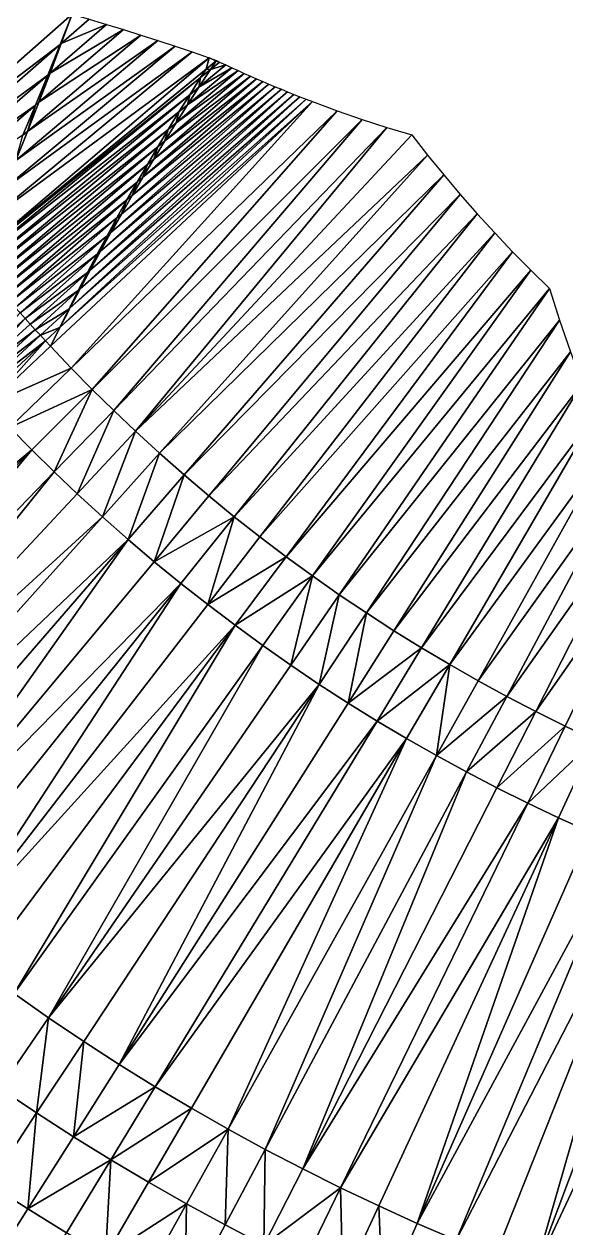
# Model space of a CAD drawing. Extents: x 2699 to 2890, y 1177 to 1225.
# Drawn here: x 2818.33 to 2826.06, y 1189.62 to 1206.78 of the extents above; entities that cross this region are included whole.
import ezdxf

# ---------------------------------------------------------------- set-up
doc = ezdxf.new("R2010")
doc.units = 0

msp = doc.modelspace()

# ---------------------------------------------------------------- linework, layer by layer
for points in [[(2818.284, 1207.172, 598.447), (2819.018, 1206.919, 598.547), (2816.526, 1204.722, 597.716)], [(2818.847, 1206.484, 598.443), (2816.526, 1204.722, 597.716), (2819.018, 1206.919, 598.547)], [(2818.847, 1206.484, 598.443), (2819.018, 1206.919, 598.547), (2818.863, 1206.498, 598.448)], [(2818.863, 1206.498, 598.448), (2819.018, 1206.919, 598.547), (2819.262, 1206.847, 598.58)], [(2818.863, 1206.498, 598.448), (2819.262, 1206.847, 598.58), (2819.506, 1206.773, 598.614)], [(2819.751, 1206.698, 598.648), (2819.995, 1206.621, 598.682), (2818.545, 1205.663, 598.251)], [(2818.545, 1205.663, 598.251), (2818.705, 1206.079, 598.349), (2819.751, 1206.698, 598.648)], [(2818.705, 1206.079, 598.349), (2819.506, 1206.773, 598.614), (2819.751, 1206.698, 598.648)], [(2818.863, 1206.498, 598.448), (2819.506, 1206.773, 598.614), (2818.705, 1206.079, 598.349)], [(2818.214, 1204.835, 598.054), (2818.381, 1205.248, 598.152), (2820.24, 1206.542, 598.716)], [(2820.24, 1206.542, 598.716), (2820.484, 1206.462, 598.75), (2818.214, 1204.835, 598.054)], [(2818.381, 1205.248, 598.152), (2819.995, 1206.621, 598.682), (2820.24, 1206.542, 598.716)], [(2818.545, 1205.663, 598.251), (2819.995, 1206.621, 598.682), (2818.381, 1205.248, 598.152)], [(2818.847, 1206.484, 598.443), (2818.863, 1206.498, 598.448), (2818.705, 1206.079, 598.349)], [(2816.658, 1204.572, 597.716), (2816.526, 1204.722, 597.716), (2818.847, 1206.484, 598.443)], [(2818.847, 1206.484, 598.443), (2818.673, 1206.051, 598.339), (2816.658, 1204.572, 597.716)], [(2820.729, 1206.381, 598.784), (2820.973, 1206.298, 598.818), (2817.872, 1204.016, 597.857)], [(2817.872, 1204.016, 597.857), (2818.044, 1204.424, 597.955), (2820.729, 1206.381, 598.784)], [(2820.484, 1206.462, 598.75), (2820.729, 1206.381, 598.784), (2818.044, 1204.424, 597.955)], [(2818.214, 1204.835, 598.054), (2820.484, 1206.462, 598.75), (2818.044, 1204.424, 597.955)], [(2818.847, 1206.484, 598.443), (2818.705, 1206.079, 598.349), (2818.673, 1206.051, 598.339)], [(2817.872, 1204.016, 597.857), (2820.973, 1206.298, 598.818), (2817.619, 1203.434, 597.716)], [(2817.619, 1203.434, 597.716), (2820.973, 1206.298, 598.818), (2820.927, 1206.136, 598.784)], [(2821.294, 1206.154, 598.857), (2821.382, 1206.113, 598.867), (2820.66, 1205.624, 598.65)], [(2820.66, 1205.624, 598.65), (2820.823, 1205.877, 598.722), (2821.294, 1206.154, 598.857)], [(2821.206, 1206.194, 598.846), (2820.823, 1205.877, 598.722), (2820.989, 1206.129, 598.794)], [(2821.294, 1206.154, 598.857), (2820.823, 1205.877, 598.722), (2821.206, 1206.194, 598.846)], [(2820.927, 1206.136, 598.784), (2820.973, 1206.298, 598.818), (2821.072, 1206.254, 598.83)], [(2821.072, 1206.254, 598.83), (2820.989, 1206.129, 598.794), (2820.927, 1206.136, 598.784)], [(2821.072, 1206.254, 598.83), (2820.973, 1206.298, 598.818), (2821.073, 1206.256, 598.831)], [(2821.072, 1206.254, 598.83), (2821.118, 1206.235, 598.836), (2820.989, 1206.129, 598.794)], [(2821.118, 1206.235, 598.836), (2821.206, 1206.194, 598.846), (2820.989, 1206.129, 598.794)], [(2821.074, 1206.256, 598.831), (2821.072, 1206.254, 598.83), (2821.073, 1206.256, 598.831)], [(2821.072, 1206.254, 598.83), (2821.074, 1206.256, 598.831), (2821.118, 1206.235, 598.836)], [(2816.658, 1204.572, 597.716), (2818.673, 1206.051, 598.339), (2816.789, 1204.42, 597.716)], [(2818.673, 1206.051, 598.339), (2818.496, 1205.621, 598.235), (2816.789, 1204.42, 597.716)], [(2817.62, 1203.433, 597.716), (2817.619, 1203.434, 597.716), (2820.927, 1206.136, 598.784)], [(2820.927, 1206.136, 598.784), (2820.849, 1206.014, 598.749), (2817.62, 1203.433, 597.716)], [(2817.62, 1203.433, 597.716), (2820.849, 1206.014, 598.749), (2817.654, 1203.392, 597.716)], [(2820.849, 1206.014, 598.749), (2820.693, 1205.77, 598.68), (2817.654, 1203.392, 597.716)], [(2818.496, 1205.621, 598.235), (2818.673, 1206.051, 598.339), (2818.545, 1205.663, 598.251)], [(2818.673, 1206.051, 598.339), (2818.705, 1206.079, 598.349), (2818.545, 1205.663, 598.251)], [(2821.646, 1205.996, 598.898), (2821.735, 1205.958, 598.909), (2820.025, 1204.594, 598.363)], [(2820.025, 1204.594, 598.363), (2820.181, 1204.854, 598.435), (2821.646, 1205.996, 598.898)], [(2820.181, 1204.854, 598.435), (2820.339, 1205.112, 598.506), (2821.558, 1206.035, 598.888)], [(2821.646, 1205.996, 598.898), (2820.181, 1204.854, 598.435), (2821.558, 1206.035, 598.888)], [(2820.339, 1205.112, 598.506), (2820.498, 1205.369, 598.578), (2821.47, 1206.074, 598.878)], [(2821.47, 1206.074, 598.878), (2821.558, 1206.035, 598.888), (2820.339, 1205.112, 598.506)], [(2821.382, 1206.113, 598.867), (2820.498, 1205.369, 598.578), (2820.66, 1205.624, 598.65)], [(2821.47, 1206.074, 598.878), (2820.498, 1205.369, 598.578), (2821.382, 1206.113, 598.867)], [(2820.849, 1206.014, 598.749), (2820.823, 1205.877, 598.722), (2820.693, 1205.77, 598.68)], [(2820.989, 1206.129, 598.794), (2820.823, 1205.877, 598.722), (2820.849, 1206.014, 598.749)], [(2820.927, 1206.136, 598.784), (2820.989, 1206.129, 598.794), (2820.849, 1206.014, 598.749)], [(2819.275, 1203.271, 598.003), (2819.421, 1203.539, 598.075), (2822.088, 1205.811, 598.95)], [(2822.176, 1205.775, 598.961), (2819.275, 1203.271, 598.003), (2822.088, 1205.811, 598.95)], [(2822, 1205.847, 598.94), (2822.088, 1205.811, 598.95), (2819.421, 1203.539, 598.075)], [(2819.421, 1203.539, 598.075), (2819.569, 1203.805, 598.147), (2822, 1205.847, 598.94)], [(2819.569, 1203.805, 598.147), (2819.719, 1204.07, 598.219), (2821.911, 1205.883, 598.93)], [(2822, 1205.847, 598.94), (2819.569, 1203.805, 598.147), (2821.911, 1205.883, 598.93)], [(2819.719, 1204.07, 598.219), (2819.871, 1204.333, 598.291), (2821.823, 1205.92, 598.919)], [(2821.823, 1205.92, 598.919), (2821.911, 1205.883, 598.93), (2819.719, 1204.07, 598.219)], [(2821.735, 1205.958, 598.909), (2819.871, 1204.333, 598.291), (2820.025, 1204.594, 598.363)], [(2821.823, 1205.92, 598.919), (2819.871, 1204.333, 598.291), (2821.735, 1205.958, 598.909)], [(2820.66, 1205.624, 598.65), (2820.693, 1205.77, 598.68), (2820.823, 1205.877, 598.722)], [(2817.722, 1203.309, 597.716), (2817.654, 1203.392, 597.716), (2820.693, 1205.77, 598.68)], [(2820.54, 1205.524, 598.611), (2817.722, 1203.309, 597.716), (2820.693, 1205.77, 598.68)], [(2818.496, 1205.621, 598.235), (2818.545, 1205.663, 598.251), (2818.381, 1205.248, 598.152)], [(2822.442, 1205.672, 598.992), (2818.71, 1202.186, 597.715), (2818.849, 1202.459, 597.787)], [(2819.005, 1201.875, 597.715), (2818.71, 1202.186, 597.715), (2822.442, 1205.672, 598.992)], [(2822.353, 1205.706, 598.981), (2822.442, 1205.672, 598.992), (2818.849, 1202.459, 597.787)], [(2818.849, 1202.459, 597.787), (2818.989, 1202.732, 597.859), (2822.353, 1205.706, 598.981)], [(2818.989, 1202.732, 597.859), (2819.131, 1203.002, 597.931), (2822.265, 1205.74, 598.971)], [(2822.353, 1205.706, 598.981), (2818.989, 1202.732, 597.859), (2822.265, 1205.74, 598.971)], [(2819.005, 1201.875, 597.715), (2822.442, 1205.672, 598.992), (2822.796, 1205.541, 599.033)], [(2819.131, 1203.002, 597.931), (2819.275, 1203.271, 598.003), (2822.176, 1205.775, 598.961)], [(2822.176, 1205.775, 598.961), (2822.265, 1205.74, 598.971), (2819.131, 1203.002, 597.931)], [(2820.66, 1205.624, 598.65), (2820.54, 1205.524, 598.611), (2820.693, 1205.77, 598.68)], [(2816.92, 1204.269, 597.716), (2816.789, 1204.42, 597.716), (2818.496, 1205.621, 598.235)], [(2818.496, 1205.621, 598.235), (2818.316, 1205.192, 598.131), (2816.92, 1204.269, 597.716)], [(2817.79, 1203.227, 597.716), (2817.722, 1203.309, 597.716), (2820.54, 1205.524, 598.611)], [(2820.54, 1205.524, 598.611), (2820.388, 1205.276, 598.542), (2817.79, 1203.227, 597.716)], [(2818.496, 1205.621, 598.235), (2818.381, 1205.248, 598.152), (2818.316, 1205.192, 598.131)], [(2822.796, 1205.541, 599.033), (2819.305, 1201.571, 597.715), (2819.005, 1201.875, 597.715)], [(2822.796, 1205.541, 599.033), (2823.15, 1205.418, 599.075), (2819.305, 1201.571, 597.715)], [(2820.54, 1205.524, 598.611), (2820.498, 1205.369, 598.578), (2820.388, 1205.276, 598.542)], [(2820.66, 1205.624, 598.65), (2820.498, 1205.369, 598.578), (2820.54, 1205.524, 598.611)], [(2819.61, 1201.271, 597.715), (2819.305, 1201.571, 597.715), (2823.15, 1205.418, 599.075)], [(2819.61, 1201.271, 597.715), (2823.15, 1205.418, 599.075), (2823.505, 1205.303, 599.116)], [(2823.505, 1205.303, 599.116), (2819.92, 1200.976, 597.715), (2819.61, 1201.271, 597.715)], [(2823.505, 1205.303, 599.116), (2823.859, 1205.197, 599.158), (2819.92, 1200.976, 597.715)], [(2820.339, 1205.112, 598.506), (2820.388, 1205.276, 598.542), (2820.498, 1205.369, 598.578)], [(2817.859, 1203.145, 597.716), (2817.79, 1203.227, 597.716), (2820.388, 1205.276, 598.542)], [(2820.238, 1205.027, 598.473), (2817.859, 1203.145, 597.716), (2820.388, 1205.276, 598.542)], [(2818.316, 1205.192, 598.131), (2818.381, 1205.248, 598.152), (2818.214, 1204.835, 598.054)], [(2824.083, 1204.91, 599.143), (2819.92, 1200.976, 597.715), (2823.859, 1205.197, 599.158)], [(2820.339, 1205.112, 598.506), (2820.238, 1205.027, 598.473), (2820.388, 1205.276, 598.542)], [(2817.928, 1203.064, 597.716), (2817.859, 1203.145, 597.716), (2820.238, 1205.027, 598.473)], [(2820.238, 1205.027, 598.473), (2820.09, 1204.776, 598.404), (2817.928, 1203.064, 597.716)], [(2820.181, 1204.854, 598.435), (2820.09, 1204.776, 598.404), (2820.238, 1205.027, 598.473)], [(2820.339, 1205.112, 598.506), (2820.181, 1204.854, 598.435), (2820.238, 1205.027, 598.473)], [(2817.997, 1202.982, 597.716), (2817.928, 1203.064, 597.716), (2820.09, 1204.776, 598.404)], [(2819.943, 1204.523, 598.336), (2817.997, 1202.982, 597.716), (2820.09, 1204.776, 598.404)], [(2820.264, 1200.662, 597.714), (2819.92, 1200.976, 597.715), (2824.083, 1204.91, 599.143)], [(2820.025, 1204.594, 598.363), (2819.943, 1204.523, 598.336), (2820.09, 1204.776, 598.404)], [(2820.025, 1204.594, 598.363), (2820.09, 1204.776, 598.404), (2820.181, 1204.854, 598.435)], [(2824.083, 1204.91, 599.143), (2824.313, 1204.627, 599.128), (2820.264, 1200.662, 597.714)], [(2820.613, 1200.353, 597.714), (2820.264, 1200.662, 597.714), (2824.313, 1204.627, 599.128)], [(2824.55, 1204.347, 599.112), (2820.613, 1200.353, 597.714), (2824.313, 1204.627, 599.128)], [(2818.067, 1202.901, 597.715), (2817.997, 1202.982, 597.716), (2819.943, 1204.523, 598.336)], [(2819.943, 1204.523, 598.336), (2819.799, 1204.27, 598.267), (2818.067, 1202.901, 597.715)], [(2819.943, 1204.523, 598.336), (2819.871, 1204.333, 598.291), (2819.799, 1204.27, 598.267)], [(2820.025, 1204.594, 598.363), (2819.871, 1204.333, 598.291), (2819.943, 1204.523, 598.336)], [(2819.799, 1204.27, 598.267), (2818.137, 1202.82, 597.715), (2818.067, 1202.901, 597.715)], [(2819.656, 1204.014, 598.198), (2818.137, 1202.82, 597.715), (2819.799, 1204.27, 598.267)], [(2819.719, 1204.07, 598.219), (2819.656, 1204.014, 598.198), (2819.799, 1204.27, 598.267)], [(2819.719, 1204.07, 598.219), (2819.799, 1204.27, 598.267), (2819.871, 1204.333, 598.291)], [(2820.968, 1200.052, 597.714), (2820.613, 1200.353, 597.714), (2824.55, 1204.347, 599.112)], [(2824.55, 1204.347, 599.112), (2824.792, 1204.072, 599.097), (2820.968, 1200.052, 597.714)], [(2818.208, 1202.74, 597.715), (2818.137, 1202.82, 597.715), (2819.656, 1204.014, 598.198)], [(2819.656, 1204.014, 598.198), (2819.515, 1203.757, 598.129), (2818.208, 1202.74, 597.715)], [(2819.569, 1203.805, 598.147), (2819.515, 1203.757, 598.129), (2819.656, 1204.014, 598.198)], [(2819.719, 1204.07, 598.219), (2819.569, 1203.805, 598.147), (2819.656, 1204.014, 598.198)], [(2824.792, 1204.072, 599.097), (2821.329, 1199.757, 597.714), (2820.968, 1200.052, 597.714)], [(2825.04, 1203.8, 599.082), (2821.329, 1199.757, 597.714), (2824.792, 1204.072, 599.097)], [(2818.278, 1202.66, 597.715), (2818.208, 1202.74, 597.715), (2819.515, 1203.757, 598.129)], [(2819.376, 1203.499, 598.06), (2818.278, 1202.66, 597.715), (2819.515, 1203.757, 598.129)], [(2819.421, 1203.539, 598.075), (2819.376, 1203.499, 598.06), (2819.515, 1203.757, 598.129)], [(2819.421, 1203.539, 598.075), (2819.515, 1203.757, 598.129), (2819.569, 1203.805, 598.147)], [(2821.695, 1199.468, 597.714), (2821.329, 1199.757, 597.714), (2825.04, 1203.8, 599.082)], [(2825.04, 1203.8, 599.082), (2825.295, 1203.532, 599.067), (2821.695, 1199.468, 597.714)], [(2818.35, 1202.58, 597.715), (2818.278, 1202.66, 597.715), (2819.376, 1203.499, 598.06)], [(2819.376, 1203.499, 598.06), (2819.239, 1203.239, 597.991), (2818.35, 1202.58, 597.715)], [(2819.275, 1203.271, 598.003), (2819.239, 1203.239, 597.991), (2819.376, 1203.499, 598.06)], [(2819.421, 1203.539, 598.075), (2819.275, 1203.271, 598.003), (2819.376, 1203.499, 598.06)], [(2822.066, 1199.187, 597.714), (2821.695, 1199.468, 597.714), (2825.295, 1203.532, 599.067)], [(2825.555, 1203.268, 599.052), (2822.066, 1199.187, 597.714), (2825.295, 1203.532, 599.067)], [(2819.239, 1203.239, 597.991), (2818.421, 1202.501, 597.715), (2818.35, 1202.58, 597.715)], [(2819.104, 1202.978, 597.922), (2818.421, 1202.501, 597.715), (2819.239, 1203.239, 597.991)], [(2819.131, 1203.002, 597.931), (2819.104, 1202.978, 597.922), (2819.239, 1203.239, 597.991)], [(2819.131, 1203.002, 597.931), (2819.239, 1203.239, 597.991), (2819.275, 1203.271, 598.003)], [(2822.443, 1198.913, 597.714), (2822.066, 1199.187, 597.714), (2825.555, 1203.268, 599.052)], [(2825.555, 1203.268, 599.052), (2825.821, 1203.008, 599.037), (2822.443, 1198.913, 597.714)], [(2818.493, 1202.421, 597.715), (2818.421, 1202.501, 597.715), (2819.104, 1202.978, 597.922)], [(2819.104, 1202.978, 597.922), (2818.971, 1202.715, 597.853), (2818.493, 1202.421, 597.715)], [(2818.989, 1202.732, 597.859), (2818.971, 1202.715, 597.853), (2819.104, 1202.978, 597.922)], [(2819.131, 1203.002, 597.931), (2818.989, 1202.732, 597.859), (2819.104, 1202.978, 597.922)], [(2825.821, 1203.008, 599.037), (2822.825, 1198.645, 597.714), (2822.443, 1198.913, 597.714)], [(2825.963, 1202.557, 598.963), (2822.825, 1198.645, 597.714), (2825.821, 1203.008, 599.037)], [(2818.971, 1202.715, 597.853), (2818.565, 1202.342, 597.715), (2818.493, 1202.421, 597.715)], [(2818.84, 1202.451, 597.784), (2818.565, 1202.342, 597.715), (2818.971, 1202.715, 597.853)], [(2818.849, 1202.459, 597.787), (2818.84, 1202.451, 597.784), (2818.971, 1202.715, 597.853)], [(2818.849, 1202.459, 597.787), (2818.971, 1202.715, 597.853), (2818.989, 1202.732, 597.859)], [(2818.35, 1202.58, 597.715), (2817.441, 1201.767, 597.752), (2818.278, 1202.66, 597.715)], [(2817.441, 1201.767, 597.752), (2818.35, 1202.58, 597.715), (2817.516, 1201.684, 597.752)], [(2818.35, 1202.58, 597.715), (2818.421, 1202.501, 597.715), (2817.516, 1201.684, 597.752)], [(2823.211, 1198.385, 597.713), (2822.825, 1198.645, 597.714), (2825.963, 1202.557, 598.963)], [(2825.963, 1202.557, 598.963), (2826.119, 1202.106, 598.889), (2823.211, 1198.385, 597.713)], [(2818.493, 1202.421, 597.715), (2817.516, 1201.684, 597.752), (2818.421, 1202.501, 597.715)], [(2818.493, 1202.421, 597.715), (2817.591, 1201.6, 597.752), (2817.516, 1201.684, 597.752)], [(2818.493, 1202.421, 597.715), (2818.565, 1202.342, 597.715), (2817.591, 1201.6, 597.752)], [(2818.84, 1202.451, 597.784), (2818.638, 1202.264, 597.715), (2818.565, 1202.342, 597.715)], [(2818.84, 1202.451, 597.784), (2818.71, 1202.186, 597.715), (2818.638, 1202.264, 597.715)], [(2818.849, 1202.459, 597.787), (2818.71, 1202.186, 597.715), (2818.84, 1202.451, 597.784)], [(2818.565, 1202.342, 597.715), (2817.667, 1201.518, 597.752), (2817.591, 1201.6, 597.752)], [(2818.638, 1202.264, 597.715), (2817.667, 1201.518, 597.752), (2818.565, 1202.342, 597.715)], [(2818.638, 1202.264, 597.715), (2817.743, 1201.435, 597.752), (2817.667, 1201.518, 597.752)], [(2817.743, 1201.435, 597.752), (2818.638, 1202.264, 597.715), (2817.82, 1201.353, 597.752)], [(2818.638, 1202.264, 597.715), (2818.71, 1202.186, 597.715), (2817.82, 1201.353, 597.752)], [(2819.005, 1201.875, 597.715), (2817.82, 1201.353, 597.752), (2818.71, 1202.186, 597.715)], [(2823.602, 1198.132, 597.713), (2823.211, 1198.385, 597.713), (2826.119, 1202.106, 598.889)], [(2826.287, 1201.655, 598.815), (2823.602, 1198.132, 597.713), (2826.119, 1202.106, 598.889)], [(2819.005, 1201.875, 597.715), (2818.129, 1201.028, 597.752), (2817.82, 1201.353, 597.752)], [(2819.005, 1201.875, 597.715), (2819.305, 1201.571, 597.715), (2818.129, 1201.028, 597.752)], [(2819.305, 1201.571, 597.715), (2818.443, 1200.708, 597.751), (2818.129, 1201.028, 597.752)], [(2818.763, 1200.394, 597.751), (2818.443, 1200.708, 597.751), (2819.305, 1201.571, 597.715)], [(2819.61, 1201.271, 597.715), (2818.763, 1200.394, 597.751), (2819.305, 1201.571, 597.715)], [(2823.998, 1197.887, 597.713), (2823.602, 1198.132, 597.713), (2826.287, 1201.655, 598.815)], [(2826.287, 1201.655, 598.815), (2826.469, 1201.204, 598.742), (2823.998, 1197.887, 597.713)], [(2818.763, 1200.394, 597.751), (2819.61, 1201.271, 597.715), (2819.089, 1200.085, 597.751)], [(2819.61, 1201.271, 597.715), (2819.92, 1200.976, 597.715), (2819.089, 1200.085, 597.751)], [(2824.399, 1197.649, 597.713), (2823.998, 1197.887, 597.713), (2826.469, 1201.204, 598.742)], [(2826.663, 1200.754, 598.668), (2824.399, 1197.649, 597.713), (2826.469, 1201.204, 598.742)], [(2818.129, 1201.028, 597.752), (2818.443, 1200.708, 597.751), (2813.746, 1196.791, 597.61)], [(2819.449, 1199.755, 597.751), (2819.089, 1200.085, 597.751), (2819.92, 1200.976, 597.715)], [(2820.264, 1200.662, 597.714), (2819.449, 1199.755, 597.751), (2819.92, 1200.976, 597.715)], [(2818.443, 1200.708, 597.751), (2814.134, 1196.396, 597.616), (2813.746, 1196.791, 597.61)], [(2814.528, 1196.009, 597.621), (2814.134, 1196.396, 597.616), (2818.443, 1200.708, 597.751)], [(2818.763, 1200.394, 597.751), (2814.528, 1196.009, 597.621), (2818.443, 1200.708, 597.751)], [(2820.264, 1200.662, 597.714), (2819.815, 1199.432, 597.751), (2819.449, 1199.755, 597.751)], [(2820.264, 1200.662, 597.714), (2820.613, 1200.353, 597.714), (2819.815, 1199.432, 597.751)], [(2824.804, 1197.418, 597.713), (2824.399, 1197.649, 597.713), (2826.663, 1200.754, 598.668)], [(2826.663, 1200.754, 598.668), (2826.871, 1200.305, 598.594), (2824.804, 1197.418, 597.713)], [(2814.528, 1196.009, 597.621), (2818.763, 1200.394, 597.751), (2814.929, 1195.628, 597.627)], [(2818.763, 1200.394, 597.751), (2819.089, 1200.085, 597.751), (2814.929, 1195.628, 597.627)], [(2820.188, 1199.115, 597.751), (2819.815, 1199.432, 597.751), (2820.613, 1200.353, 597.714)], [(2820.968, 1200.052, 597.714), (2820.188, 1199.115, 597.751), (2820.613, 1200.353, 597.714)], [(2825.213, 1197.195, 597.713), (2824.804, 1197.418, 597.713), (2826.871, 1200.305, 598.594)], [(2827.092, 1199.858, 598.52), (2825.213, 1197.195, 597.713), (2826.871, 1200.305, 598.594)], [(2819.449, 1199.755, 597.751), (2814.929, 1195.628, 597.627), (2819.089, 1200.085, 597.751)], [(2820.968, 1200.052, 597.714), (2821.329, 1199.757, 597.714), (2820.188, 1199.115, 597.751)], [(2825.626, 1196.98, 597.713), (2825.213, 1197.195, 597.713), (2827.092, 1199.858, 598.52)], [(2827.092, 1199.858, 598.52), (2827.327, 1199.412, 598.446), (2825.626, 1196.98, 597.713)], [(2819.449, 1199.755, 597.751), (2815.373, 1195.221, 597.633), (2814.929, 1195.628, 597.627)], [(2819.449, 1199.755, 597.751), (2819.815, 1199.432, 597.751), (2815.373, 1195.221, 597.633)], [(2820.188, 1199.115, 597.751), (2821.329, 1199.757, 597.714), (2820.566, 1198.806, 597.751)], [(2820.95, 1198.504, 597.75), (2820.566, 1198.806, 597.751), (2821.329, 1199.757, 597.714)], [(2821.695, 1199.468, 597.714), (2820.95, 1198.504, 597.75), (2821.329, 1199.757, 597.714)], [(2821.695, 1199.468, 597.714), (2822.066, 1199.187, 597.714), (2820.95, 1198.504, 597.75)], [(2819.815, 1199.432, 597.751), (2815.825, 1194.823, 597.639), (2815.373, 1195.221, 597.633)], [(2816.284, 1194.433, 597.645), (2815.825, 1194.823, 597.639), (2819.815, 1199.432, 597.751)], [(2820.188, 1199.115, 597.751), (2816.284, 1194.433, 597.645), (2819.815, 1199.432, 597.751)], [(2827.327, 1199.412, 598.446), (2826.043, 1196.772, 597.712), (2825.626, 1196.98, 597.713)], [(2826.464, 1196.572, 597.712), (2826.043, 1196.772, 597.712), (2827.327, 1199.412, 598.446)], [(2820.188, 1199.115, 597.751), (2820.566, 1198.806, 597.751), (2816.284, 1194.433, 597.645)], [(2822.066, 1199.187, 597.714), (2821.339, 1198.209, 597.75), (2820.95, 1198.504, 597.75)], [(2822.443, 1198.913, 597.714), (2821.339, 1198.209, 597.75), (2822.066, 1199.187, 597.714)], [(2816.284, 1194.433, 597.645), (2820.566, 1198.806, 597.751), (2816.75, 1194.052, 597.651)], [(2817.223, 1193.679, 597.657), (2816.75, 1194.052, 597.651), (2820.566, 1198.806, 597.751)], [(2820.95, 1198.504, 597.75), (2817.223, 1193.679, 597.657), (2820.566, 1198.806, 597.751)], [(2822.443, 1198.913, 597.714), (2821.734, 1197.921, 597.75), (2821.339, 1198.209, 597.75)], [(2821.734, 1197.921, 597.75), (2822.443, 1198.913, 597.714), (2822.134, 1197.64, 597.75)], [(2822.443, 1198.913, 597.714), (2822.825, 1198.645, 597.714), (2822.134, 1197.64, 597.75)], [(2822.54, 1197.368, 597.75), (2822.134, 1197.64, 597.75), (2822.825, 1198.645, 597.714)], [(2823.211, 1198.385, 597.713), (2822.54, 1197.368, 597.75), (2822.825, 1198.645, 597.714)], [(2820.95, 1198.504, 597.75), (2821.339, 1198.209, 597.75), (2817.223, 1193.679, 597.657)], [(2823.211, 1198.385, 597.713), (2822.95, 1197.102, 597.75), (2822.54, 1197.368, 597.75)], [(2823.211, 1198.385, 597.713), (2823.602, 1198.132, 597.713), (2822.95, 1197.102, 597.75)], [(2821.339, 1198.209, 597.75), (2817.703, 1193.315, 597.663), (2817.223, 1193.679, 597.657)], [(2818.19, 1192.961, 597.669), (2817.703, 1193.315, 597.663), (2821.339, 1198.209, 597.75)], [(2821.734, 1197.921, 597.75), (2818.19, 1192.961, 597.669), (2821.339, 1198.209, 597.75)], [(2823.998, 1197.887, 597.713), (2822.95, 1197.102, 597.75), (2823.602, 1198.132, 597.713)], [(2818.19, 1192.961, 597.669), (2821.734, 1197.921, 597.75), (2818.683, 1192.615, 597.675)], [(2821.734, 1197.921, 597.75), (2822.134, 1197.64, 597.75), (2818.683, 1192.615, 597.675)], [(2823.998, 1197.887, 597.713), (2823.365, 1196.845, 597.75), (2822.95, 1197.102, 597.75)], [(2823.998, 1197.887, 597.713), (2824.399, 1197.649, 597.713), (2823.365, 1196.845, 597.75)], [(2822.54, 1197.368, 597.75), (2818.683, 1192.615, 597.675), (2822.134, 1197.64, 597.75)], [(2824.399, 1197.649, 597.713), (2823.785, 1196.595, 597.75), (2823.365, 1196.845, 597.75)], [(2824.21, 1196.353, 597.749), (2823.785, 1196.595, 597.75), (2824.399, 1197.649, 597.713)], [(2824.804, 1197.418, 597.713), (2824.21, 1196.353, 597.749), (2824.399, 1197.649, 597.713)], [(2824.804, 1197.418, 597.713), (2825.213, 1197.195, 597.713), (2824.21, 1196.353, 597.749)], [(2822.54, 1197.368, 597.75), (2819.183, 1192.279, 597.681), (2818.683, 1192.615, 597.675)], [(2822.54, 1197.368, 597.75), (2819.689, 1191.952, 597.687), (2819.183, 1192.279, 597.681)], [(2822.54, 1197.368, 597.75), (2822.95, 1197.102, 597.75), (2819.689, 1191.952, 597.687)], [(2823.365, 1196.845, 597.75), (2819.689, 1191.952, 597.687), (2822.95, 1197.102, 597.75)], [(2825.213, 1197.195, 597.713), (2824.639, 1196.119, 597.749), (2824.21, 1196.353, 597.749)], [(2825.626, 1196.98, 597.713), (2824.639, 1196.119, 597.749), (2825.213, 1197.195, 597.713)], [(2825.626, 1196.98, 597.713), (2825.072, 1195.893, 597.749), (2824.639, 1196.119, 597.749)], [(2825.626, 1196.98, 597.713), (2826.043, 1196.772, 597.712), (2825.072, 1195.893, 597.749)], [(2823.365, 1196.845, 597.75), (2820.201, 1191.635, 597.693), (2819.689, 1191.952, 597.687)], [(2823.365, 1196.845, 597.75), (2823.785, 1196.595, 597.75), (2820.201, 1191.635, 597.693)], [(2825.51, 1195.676, 597.749), (2825.072, 1195.893, 597.749), (2826.043, 1196.772, 597.712)], [(2826.464, 1196.572, 597.712), (2825.51, 1195.676, 597.749), (2826.043, 1196.772, 597.712)], [(2823.785, 1196.595, 597.75), (2820.718, 1191.327, 597.699), (2820.201, 1191.635, 597.693)], [(2821.242, 1191.029, 597.705), (2820.718, 1191.327, 597.699), (2823.785, 1196.595, 597.75)], [(2824.21, 1196.353, 597.749), (2821.242, 1191.029, 597.705), (2823.785, 1196.595, 597.75)], [(2826.464, 1196.572, 597.712), (2825.951, 1195.466, 597.749), (2825.51, 1195.676, 597.749)], [(2826.464, 1196.572, 597.712), (2826.396, 1195.265, 597.749), (2825.951, 1195.466, 597.749)], [(2824.21, 1196.353, 597.749), (2821.77, 1190.74, 597.711), (2821.242, 1191.029, 597.705)], [(2824.21, 1196.353, 597.749), (2824.639, 1196.119, 597.749), (2821.77, 1190.74, 597.711)], [(2822.304, 1190.462, 597.717), (2821.77, 1190.74, 597.711), (2824.639, 1196.119, 597.749)], [(2825.072, 1195.893, 597.749), (2822.304, 1190.462, 597.717), (2824.639, 1196.119, 597.749)], [(2825.072, 1195.893, 597.749), (2825.51, 1195.676, 597.749), (2822.304, 1190.462, 597.717)], [(2822.304, 1190.462, 597.717), (2825.51, 1195.676, 597.749), (2822.844, 1190.193, 597.723)], [(2825.951, 1195.466, 597.749), (2822.844, 1190.193, 597.723), (2825.51, 1195.676, 597.749)], [(2825.951, 1195.466, 597.749), (2823.388, 1189.935, 597.729), (2822.844, 1190.193, 597.723)], [(2825.951, 1195.466, 597.749), (2823.936, 1189.687, 597.735), (2823.388, 1189.935, 597.729)], [(2825.951, 1195.466, 597.749), (2826.396, 1195.265, 597.749), (2823.936, 1189.687, 597.735)], [(2826.845, 1195.072, 597.749), (2823.936, 1189.687, 597.735), (2826.396, 1195.265, 597.749)], [(2826.845, 1195.072, 597.749), (2824.49, 1189.449, 597.741), (2823.936, 1189.687, 597.735)], [(2826.845, 1195.072, 597.749), (2827.298, 1194.887, 597.748), (2824.49, 1189.449, 597.741)], [(2827.298, 1194.887, 597.748), (2825.047, 1189.222, 597.747), (2824.49, 1189.449, 597.741)], [(2825.609, 1189.004, 597.754), (2825.047, 1189.222, 597.747), (2827.298, 1194.887, 597.748)], [(2827.753, 1194.711, 597.748), (2825.609, 1189.004, 597.754), (2827.298, 1194.887, 597.748)], [(2827.753, 1194.711, 597.748), (2828.212, 1194.543, 597.748), (2825.609, 1189.004, 597.754)], [(2828.212, 1194.543, 597.748), (2826.175, 1188.798, 597.76), (2825.609, 1189.004, 597.754)], [(2818.19, 1192.961, 597.669), (2818.683, 1192.615, 597.675), (2817.993, 1191.61, 597.638)], [(2818.512, 1191.261, 597.644), (2817.993, 1191.61, 597.638), (2818.683, 1192.615, 597.675)], [(2819.183, 1192.279, 597.681), (2818.512, 1191.261, 597.644), (2818.683, 1192.615, 597.675)], [(2819.183, 1192.279, 597.681), (2819.037, 1190.922, 597.651), (2818.512, 1191.261, 597.644)], [(2819.183, 1192.279, 597.681), (2819.689, 1191.952, 597.687), (2819.037, 1190.922, 597.651)], [(2820.201, 1191.635, 597.693), (2819.037, 1190.922, 597.651), (2819.689, 1191.952, 597.687)], [(2818.512, 1191.261, 597.644), (2817.84, 1190.243, 597.681), (2817.993, 1191.61, 597.638)], [(2820.201, 1191.635, 597.693), (2819.568, 1190.592, 597.657), (2819.037, 1190.922, 597.651)], [(2820.201, 1191.635, 597.693), (2820.718, 1191.327, 597.699), (2819.568, 1190.592, 597.657)], [(2818.512, 1191.261, 597.644), (2818.384, 1189.892, 597.687), (2817.84, 1190.243, 597.681)], [(2818.512, 1191.261, 597.644), (2819.037, 1190.922, 597.651), (2818.384, 1189.892, 597.687)], [(2820.718, 1191.327, 597.699), (2820.105, 1190.273, 597.663), (2819.568, 1190.592, 597.657)], [(2821.242, 1191.029, 597.705), (2820.105, 1190.273, 597.663), (2820.718, 1191.327, 597.699)], [(2819.568, 1190.592, 597.657), (2818.384, 1189.892, 597.687), (2819.037, 1190.922, 597.651)], [(2821.242, 1191.029, 597.705), (2820.648, 1189.964, 597.669), (2820.105, 1190.273, 597.663)], [(2821.242, 1191.029, 597.705), (2821.197, 1189.664, 597.675), (2820.648, 1189.964, 597.669)], [(2821.242, 1191.029, 597.705), (2821.77, 1190.74, 597.711), (2821.197, 1189.664, 597.675)], [(2821.751, 1189.375, 597.681), (2821.197, 1189.664, 597.675), (2821.77, 1190.74, 597.711)], [(2822.304, 1190.462, 597.717), (2821.751, 1189.375, 597.681), (2821.77, 1190.74, 597.711)], [(2819.568, 1190.592, 597.657), (2818.935, 1189.55, 597.693), (2818.384, 1189.892, 597.687)], [(2819.568, 1190.592, 597.657), (2819.492, 1189.219, 597.699), (2818.935, 1189.55, 597.693)], [(2819.568, 1190.592, 597.657), (2820.105, 1190.273, 597.663), (2819.492, 1189.219, 597.699)], [(2822.304, 1190.462, 597.717), (2822.844, 1190.193, 597.723), (2821.751, 1189.375, 597.681)], [(2817.84, 1190.243, 597.681), (2818.384, 1189.892, 597.687), (2815.123, 1184.741, 597.87)], [(2820.648, 1189.964, 597.669), (2819.492, 1189.219, 597.699), (2820.105, 1190.273, 597.663)], [(2821.751, 1189.375, 597.681), (2822.844, 1190.193, 597.723), (2822.31, 1189.097, 597.687)], [(2822.875, 1188.829, 597.693), (2822.31, 1189.097, 597.687), (2822.844, 1190.193, 597.723)], [(2823.388, 1189.935, 597.729), (2822.875, 1188.829, 597.693), (2822.844, 1190.193, 597.723)], [(2818.935, 1189.55, 597.693), (2815.123, 1184.741, 597.87), (2818.384, 1189.892, 597.687)], [(2820.648, 1189.964, 597.669), (2820.054, 1188.899, 597.705), (2819.492, 1189.219, 597.699)], [(2820.648, 1189.964, 597.669), (2820.623, 1188.589, 597.711), (2820.054, 1188.899, 597.705)], [(2820.648, 1189.964, 597.669), (2821.197, 1189.664, 597.675), (2820.623, 1188.589, 597.711)], [(2823.388, 1189.935, 597.729), (2823.444, 1188.571, 597.699), (2822.875, 1188.829, 597.693)], [(2823.388, 1189.935, 597.729), (2823.936, 1189.687, 597.735), (2823.444, 1188.571, 597.699)], [(2824.49, 1189.449, 597.741), (2823.444, 1188.571, 597.699), (2823.936, 1189.687, 597.735)], [(2821.751, 1189.375, 597.681), (2820.623, 1188.589, 597.711), (2821.197, 1189.664, 597.675)]]:
    msp.add_3dface(points)

doc.saveas('drawing.dxf')
